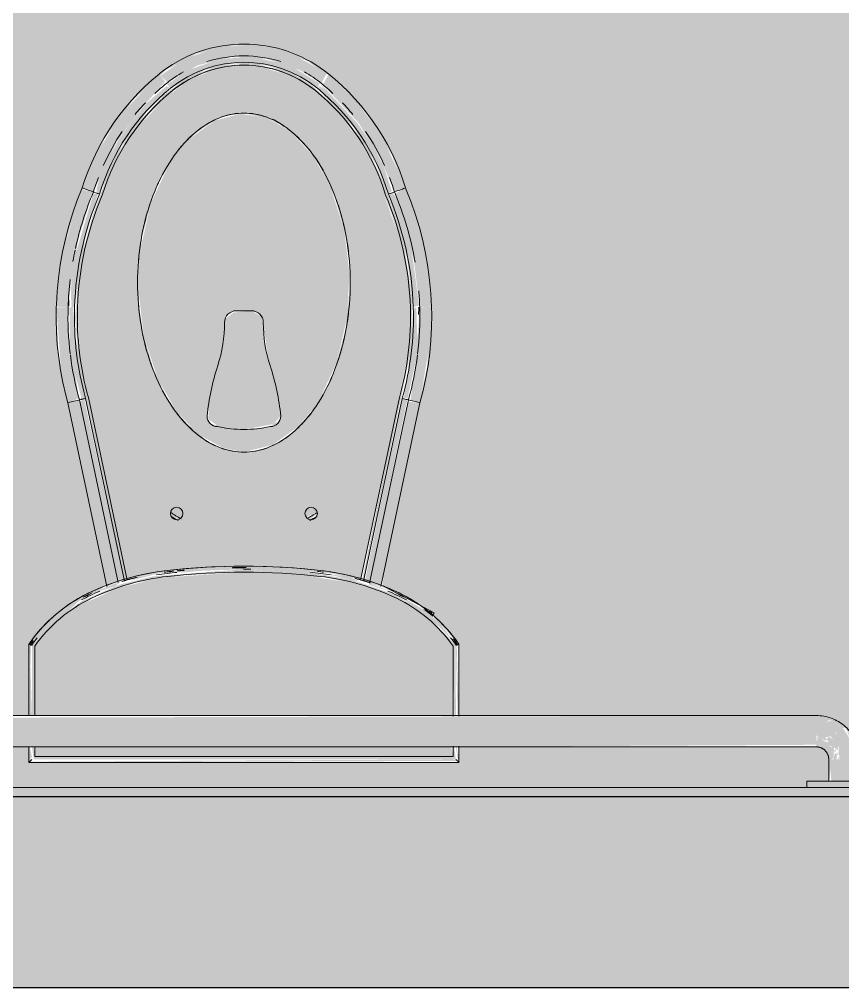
# Model space of a CAD drawing. Header units: inches. Extents: x -10205 to 13964, y -460 to 30702.
# Drawn here: x 15.02 to 47.93, y -85.19 to -46.48 of the extents above; entities that cross this region are included whole.
import ezdxf

# ---------------------------------------------------------------- set-up
doc = ezdxf.new("R2010")
doc.units = ezdxf.units.IN
doc.header["$MEASUREMENT"] = 0
doc.linetypes.add('Hidden', pattern=[0.28125, 0.1875, -0.09375])
for name, color, linetype, lineweight in [('0-1', 7, 'Continuous', 5), ('0-2', 8, 'Continuous', 9), ('A-WALL-1', 8, 'Continuous', 9), ('A-WALL-3', 253, 'Continuous', 25), ('P-SANR-FIXT-1', 8, 'Continuous', 9), ('P-SANR-FIXT-2', 53, 'Continuous', 9), ('P-SANR-FIXT-3', 50, 'Continuous', 9), ('P-SANR-FIXT-4', 53, 'Hidden', 9), ('Q-SPCQ-1', 53, 'Continuous', 9), ('Q-SPCQ-2', 8, 'Continuous', 9), ('S-FNDN-1', 9, 'Continuous', 5), ('S-FNDN-3', 53, 'Continuous', 9)]:
    doc.layers.add(name, color=color, linetype=linetype, lineweight=lineweight)
doc.layers.add('A-AREA-PATT-1', color=7, linetype='Continuous', lineweight=9, transparency=0.9)

# ---------------------------------------------------------------- blocks, each defined once
blk = doc.blocks.new('Plbg-Toilet Wall Mount FV-UH - _MEN - ADA-395358-SITE PLAN - CAD FILE')
at = {"layer": 'P-SANR-FIXT-1'}
h = blk.add_hatch(color=256, dxfattribs=at)
h.paths.add_polyline_path([(6.016, 7.717), (5.99, 7.734), (6.002, 7.722)], flags=0)
h.paths.add_polyline_path([(6.049, 7.779), (6.061, 7.801), (6.042, 7.783)], flags=0)
h = blk.add_hatch(color=256, dxfattribs=at)
h.paths.add_polyline_path([(6.412, 7.495), (6.35, 7.543), (6.394, 7.507)], flags=0)
h.paths.add_polyline_path([(6.448, 7.563), (6.422, 7.609), (6.443, 7.565)], flags=0)
blk.add_hatch(color=256, dxfattribs=at).paths.add_polyline_path([(7.527, 6.842), (7.524, 7.023), (7.156, 7.134), (7.495, 6.868)], flags=0)
at = {"layer": 'P-SANR-FIXT-3'}
for points in [[(3.095, 28.148), (3.318, 28.558), (1.881, 29.338), (0.668, 29.665), (-0.878, 29.621), (-2.359, 29.139), (-3.338, 28.447), (-3.039, 28.182), (-1.852, 28.868), (-0.526, 29.199), (0.92, 29.128), (2.219, 28.683), (3.092, 28.149)], [(-2.934, 27.949), (-1.546, 28.69), (-0.41, 28.945), (0.943, 28.858), (2.123, 28.44), (2.972, 27.995), (3.007, 28.15), (1.852, 28.868), (0.383, 29.199), (-0.92, 29.128), (-2.219, 28.683), (-3.062, 28.106), (-2.95, 27.968)], [(4.775, 8.25), (6.701, 17.632), (6.718, 19.613), (6.365, 21.866), (5.62, 24.091), (4.87, 25.675), (3.858, 27.034), (2.659, 28.116), (1.805, 28.618), (0.306, 28.945), (-0.943, 28.858), (-2.111, 28.447), (-3.176, 27.71), (-4.369, 26.421), (-5.237, 25.016), (-6.039, 22.888), (-6.536, 21.061), (-6.752, 18.796), (-6.576, 16.797), (-4.775, 8.25), (-4.674, 8.347), (-6.581, 17.591), (-6.652, 19.19), (-6.257, 21.818), (-5.337, 24.466), (-4.8, 25.568), (-3.808, 26.918), (-2.716, 27.949), (-1.64, 28.542), (-0.271, 28.844), (0.353, 28.834), (1.182, 28.699), (2.282, 28.225), (3.15, 27.569), (4.254, 26.382), (5.116, 25.002), (5.915, 22.888), (6.409, 21.131), (6.634, 18.797), (6.514, 17.087), (4.723, 8.27)], [(-6.015, 23.806), (-5.091, 25.805), (-4.042, 27.211), (-3.15, 28.215), (-3.392, 28.513), (-4.915, 26.904), (-5.878, 25.355), (-6.458, 23.966), (-6.034, 23.813)], [(6.015, 23.806), (6.458, 23.966), (5.56, 25.949), (4.547, 27.371), (3.392, 28.513), (3.15, 28.094), (4.59, 26.555), (5.481, 25.092), (6.012, 23.813)], [(4.098, 27.815), (3.58, 28.347), (4.067, 27.845)], [(5.774, 23.719), (5.912, 23.848), (5.558, 24.903), (5.116, 25.71), (4.539, 26.555), (3.275, 27.905), (3.007, 28.039), (2.972, 27.911), (4.396, 26.382), (5.284, 24.903), (5.765, 23.739)], [(-7.026, 19.202), (-6.918, 20.063), (-6.627, 21.882), (-6.034, 23.813), (-6.478, 23.903), (-7.216, 21.474), (-7.496, 19.217), (-7.311, 19.211)], [(-6.77, 19.194), (-6.349, 21.915), (-5.83, 23.739), (-6.024, 23.719), (-6.77, 21.176), (-6.915, 19.924), (-6.897, 19.198), (-6.786, 19.194)], [(6.77, 19.194), (7.001, 19.281), (6.695, 21.555), (6.35, 22.717), (5.931, 23.776), (5.794, 23.654), (6.522, 21.171), (6.77, 19.196)], [(7.026, 19.202), (7.496, 19.217), (7.18, 21.686), (6.458, 23.966), (6.036, 23.739), (6.78, 21.171), (7.026, 19.203)], [(6.827, 22.803), (6.536, 23.758), (6.753, 23.038)], [(-7.034, 15.382), (-6.589, 15.556), (-6.969, 17.902), (-7.047, 19.203), (-7.495, 19.19), (-7.314, 16.794), (-7.037, 15.397)], [(-6.489, 15.516), (-6.333, 15.584), (-6.713, 17.913), (-6.83, 19.196), (-6.978, 19.19), (-6.934, 17.289), (-6.49, 15.517)], [(0, 14.311), (1.177, 14.525), (1.474, 14.85), (1.102, 16.656), (0.841, 17.716), (0.71, 18.824), (0.307, 19.057), (-0.427, 18.987), (-0.757, 18.712), (-1.102, 16.656), (-1.412, 15.242), (-1.417, 14.709), (-0.99, 14.421), (-0.113, 14.323)], [(6.53, 15.506), (6.944, 17.37), (6.892, 19.198), (6.768, 19.142), (6.576, 16.797), (6.386, 15.542), (6.502, 15.584), (6.531, 15.516)], [(7.034, 15.382), (7.436, 17.839), (7.496, 19.217), (7.026, 19.19), (6.854, 16.882), (6.657, 15.475), (6.915, 15.411)], [(-5.472, 8.036), (-5.034, 8.239), (-6.576, 15.495), (-7.034, 15.382), (-5.492, 8.129)], [(-5.025, 8.196), (-4.794, 8.341), (-6.386, 15.542), (-6.559, 15.414), (-5.028, 8.212)], [(5.018, 8.163), (6.53, 15.506), (6.328, 15.556), (4.831, 8.229), (5.01, 8.165)], [(5.471, 8.032), (7.034, 15.382), (6.559, 15.414), (5.018, 8.163), (5.432, 8.044)], [(3.061, 8.559), (3.005, 8.608), (3.061, 8.559)], [(-5.475, 8.035), (-5.472, 8.036), (-5.495, 8.129)], [(-4.842, 8.225), (-4.356, 8.346), (-4.831, 8.229)], [(-8.499, 5.695), (-6.877, 7.193), (-6.489, 7.543), (-7.037, 7.219), (-7.823, 6.553), (-8.497, 5.697)], [(6.149, 7.673), (6.097, 7.741), (6.146, 7.674)], [(8.499, 5.695), (7.823, 6.568), (7.259, 7.061), (6.332, 7.616), (6.501, 7.442), (7.823, 6.404), (8.497, 5.697)], [(-8.593, 1), (8.531, 1.063), (8.358, 1.121), (-8.558, 1.035), (-8.589, 1.004)]]:
    blk.add_hatch(color=256, dxfattribs=at).paths.add_polyline_path(points, flags=0)
h = blk.add_hatch(color=256, dxfattribs=at)
h.paths.add_polyline_path([(-4.663, 8.293), (-3.954, 8.471), (-3.048, 8.612), (1.243, 8.767), (3.5, 8.559), (4.409, 8.362), (4.664, 8.3), (6.571, 17.37), (6.652, 19.19), (6.365, 21.48), (5.341, 24.456), (5.014, 25.249), (3.972, 26.755), (2.86, 27.857), (1.992, 28.41), (0.742, 28.789), (0, 28.875), (-1.15, 28.711), (-2.213, 28.269), (-3.15, 27.569), (-4.284, 26.337), (-5.04, 25.186), (-5.662, 23.679), (-6.366, 21.474), (-6.646, 19.057), (-6.555, 17.289), (-4.663, 8.294)], flags=0)
h.paths.add_polyline_path([(3.535, 8.458), (2.935, 8.566), (3.471, 8.471)], flags=0)
h.paths.add_polyline_path([(2.685, 10.7), (2.493, 10.793), (2.435, 10.95), (2.508, 11.127), (2.685, 11.2), (2.862, 11.127), (2.935, 10.95), (2.862, 10.774), (2.694, 10.702)], flags=0)
h.paths.add_polyline_path([(-2.685, 10.7), (-2.862, 10.774), (-2.935, 10.95), (-2.862, 11.127), (-2.685, 11.2), (-2.508, 11.127), (-2.435, 10.95), (-2.508, 10.774), (-2.62, 10.709)], flags=0)
h.paths.add_polyline_path([(0, 13.404), (-0.742, 13.513), (-1.486, 13.849), (-2.441, 14.703), (-3.073, 15.584), (-3.595, 16.664), (-4.007, 18.062), (-4.186, 19.218), (-4.214, 20.721), (-4.069, 22.001), (-3.693, 23.428), (-3.454, 24.091), (-2.763, 25.268), (-1.937, 26.157), (-1.161, 26.661), (-0.742, 26.85), (0, 26.958), (0.956, 26.753), (1.626, 26.403), (2.443, 25.657), (2.883, 25.121), (3.615, 23.644), (4.007, 22.301), (4.164, 21.48), (4.25, 20.181), (4.065, 18.342), (3.693, 16.935), (3.454, 16.272), (2.685, 15), (2.096, 14.332), (1.486, 13.849), (0.742, 13.513)], flags=0)
h = blk.add_hatch(color=256, dxfattribs=at)
h.paths.add_polyline_path([(2.493, 10.793), (2.925, 11.019), (2.81, 11.167), (2.62, 11.192), (2.468, 11.075), (2.446, 10.879), (2.468, 10.825)], flags=0)
h.paths.add_polyline_path([(6.573, 22.053), (5.923, 23.806), (6.062, 23.604), (6.554, 22.108)], flags=0)
h.paths.add_polyline_path([(0.824, 26.813), (0.476, 26.889), (0.742, 26.83)], flags=0)
h.paths.add_polyline_path([(3.53, 27.717), (2.777, 28.34), (3.065, 28.11), (3.108, 28.027), (3.489, 27.748)], flags=0)
h = blk.add_hatch(color=256, dxfattribs=at)
h.paths.add_polyline_path([(-4.088, 27.156), (-4.518, 26.661), (-4.097, 27.145)], flags=0)
h.paths.add_polyline_path([(-5.774, 23.719), (-4.87, 25.675), (-3.891, 27.001), (-2.972, 27.995), (-3.108, 28.027), (-3.92, 27.331), (-4.447, 26.661), (-5.014, 25.882), (-5.662, 24.668), (-5.883, 23.963), (-5.883, 23.758), (-5.796, 23.727)], flags=0)
h = blk.add_hatch(color=256, dxfattribs=at)
h.paths.add_polyline_path([(-2.494, 10.793), (-2.44, 10.986), (-2.508, 11.127), (-2.685, 11.2), (-2.883, 11.099), (-2.901, 10.976), (-2.508, 10.799)], flags=0)
h.paths.add_polyline_path([(-5.337, 25.438), (-4.86, 26.142), (-5.331, 25.448)], flags=0)
h.paths.add_polyline_path([(-3.53, 27.717), (-3.079, 28.157), (-3.358, 27.888), (-3.431, 27.815)], flags=0)
h = blk.add_hatch(color=256, dxfattribs=at)
h.paths.add_polyline_path([(0, 13.404), (1.147, 13.696), (2.168, 14.426), (2.926, 15.324), (3.693, 16.935), (4.127, 18.797), (4.217, 20.558), (4.007, 22.301), (3.454, 24.018), (2.755, 25.268), (1.803, 26.263), (0.888, 26.784), (-0.149, 26.929), (-1.157, 26.661), (-2.168, 25.937), (-2.883, 25.121), (-3.693, 23.428), (-4.127, 21.566), (-4.25, 20.181), (-4.007, 18.062), (-3.44, 16.319), (-2.685, 15.015), (-1.803, 14.1), (-0.821, 13.566), (-0.007, 13.406)], flags=0)
h.paths.add_polyline_path([(0, 14.311), (-1.313, 14.523), (-1.459, 14.741), (-1.474, 14.85), (-1.102, 16.656), (-0.841, 17.716), (-0.71, 18.824), (-0.539, 18.995), (-0.307, 19.057), (0.539, 18.995), (0.71, 18.824), (0.772, 18.591), (0.944, 17.289), (1.474, 14.85), (1.35, 14.552), (1.051, 14.428), (0.113, 14.323)], flags=0)
h = blk.add_hatch(color=256, dxfattribs=at)
h.paths.add_polyline_path([(1.147, 13.696), (1.579, 13.922), (1.395, 13.849)], flags=0)
h.paths.add_polyline_path([(2.063, 14.307), (2.213, 14.426), (2.096, 14.344)], flags=0)
h.paths.add_polyline_path([(4.103, 18.53), (4.192, 19.302), (4.116, 18.677)], flags=0)
h.paths.add_polyline_path([(3.54, 23.852), (3.328, 24.318), (3.516, 23.899)], flags=0)
h.paths.add_polyline_path([(1.803, 26.263), (1.287, 26.604), (1.575, 26.403)], flags=0)
h.paths.add_polyline_path([(0.888, 26.784), (0.641, 26.85), (0.742, 26.813)], flags=0)
h = blk.add_hatch(color=256, dxfattribs=at)
h.paths.add_polyline_path([(-2.685, 10.7), (-2.75, 10.771), (-2.75, 10.709)], flags=0)
h.paths.add_polyline_path([(2.685, 10.7), (2.862, 10.774), (2.749, 10.771), (2.62, 10.709)], flags=0)
h.paths.add_polyline_path([(1.051, 14.428), (1.35, 14.552), (1.313, 14.629), (1.07, 14.442)], flags=0)
h.paths.add_polyline_path([(0.71, 18.824), (0.539, 18.995), (0.636, 18.867)], flags=0)
h = blk.add_hatch(color=256, dxfattribs=at)
h.paths.add_polyline_path([(2.615, 10.711), (2.935, 10.95), (2.849, 10.952), (2.56, 10.734), (2.57, 10.73)], flags=0)
h.paths.add_polyline_path([(-2.615, 10.711), (-2.56, 10.823), (-2.935, 10.948), (-2.862, 10.822), (-2.62, 10.713)], flags=0)
h.paths.add_polyline_path([(6.948, 17.604), (6.981, 18.173), (6.95, 17.688)], flags=0)
h = blk.add_hatch(color=256, dxfattribs=at)
h.paths.add_polyline_path([(8.218, 1.121), (8.472, 1.121), (8.407, 1.625), (8.358, 1.625), (8.358, 1.235), (-8.358, 1.279), (-8.407, 1.625), (-8.472, 1.625), (-8.399, 1.121), (7.351, 1.121)], flags=0)
h.paths.add_polyline_path([(-8.472, 2.875), (-8.358, 2.875), (-8.316, 5.697), (-7.227, 6.833), (-5.975, 7.611), (-4.356, 8.179), (-2.479, 8.471), (0, 8.611), (3.317, 8.386), (4.981, 7.988), (6.446, 7.339), (7.483, 6.608), (8.358, 5.637), (8.407, 2.875), (8.472, 2.875), (8.463, 5.697), (7.182, 6.995), (6.065, 7.698), (4.332, 8.3), (2.746, 8.57), (0, 8.725), (-3.633, 8.439), (-5.005, 8.101), (-6.489, 7.445), (-7.64, 6.606), (-8.472, 5.651), (-8.472, 4.737)], flags=0)
h = blk.add_hatch(color=256, dxfattribs=at)
h.paths.add_polyline_path([(2.096, 1.235), (8.358, 1.235), (8.287, 1.625), (-8.358, 1.625), (-8.358, 1.235), (-1.15, 1.235)], flags=0)
h.paths.add_polyline_path([(-7.149, 2.875), (8.358, 2.875), (8.358, 5.651), (7.351, 6.754), (6.097, 7.565), (4.609, 8.129), (2.479, 8.471), (0, 8.611), (-3.317, 8.386), (-4.981, 7.988), (-6.441, 7.342), (-7.351, 6.754), (-8.358, 5.651), (-8.358, 2.875), (-7.466, 2.875)], flags=0)
h = blk.add_hatch(color=256, dxfattribs=at)
h.paths.add_polyline_path([(-6.172, 7.722), (-5.153, 8.044), (-4.938, 8.218), (-5.241, 8.119), (-6.171, 7.723)], flags=0)
h.paths.add_polyline_path([(-4.64, 8.239), (-3.317, 8.582), (-4.172, 8.415), (-4.624, 8.245)], flags=0)
h = blk.add_hatch(color=256, dxfattribs=at)
h.paths.add_polyline_path([(2.577, 8.58), (2.685, 8.66), (0.99, 8.783), (-0.069, 8.778), (0.279, 8.715), (1.814, 8.623), (2.423, 8.588)], flags=0)
h.paths.add_polyline_path([(-2.577, 8.58), (-0.424, 8.783), (-0.415, 8.807), (-2.337, 8.675), (-2.558, 8.587)], flags=0)
h.paths.add_polyline_path([(-2.577, 8.58), (-2.785, 8.64), (-2.675, 8.58)], flags=0)
h = blk.add_hatch(color=256, dxfattribs=at)
h.paths.add_polyline_path([(6.172, 7.722), (5.018, 8.163), (5.005, 8.101), (6.171, 7.723)], flags=0)
h.paths.add_polyline_path([(4.64, 8.239), (4.142, 8.439), (3.317, 8.53), (4.01, 8.364), (4.622, 8.243)], flags=0)
h = blk.add_hatch(color=256, dxfattribs=at)
h.paths.add_polyline_path([(-8.589, 1.004), (-8.472, 1.235), (-8.559, 1.625), (-8.589, 1.625), (-8.589, 1.016)], flags=0)
h.paths.add_polyline_path([(-8.59, 2.875), (-8.472, 2.875), (-8.558, 5.714), (-8.59, 5.697), (-8.59, 4.737)], flags=0)
h = blk.add_hatch(color=256, dxfattribs=at)
h.paths.add_polyline_path([(8.478, 5.689), (8.472, 5.722), (8.473, 5.695)], flags=0)
h.paths.add_polyline_path([(8.499, 5.695), (8.472, 5.77), (8.497, 5.697)], flags=0)
h = blk.add_hatch(color=256, dxfattribs=at)
h.paths.add_polyline_path([(8.589, 1.004), (8.503, 1.625), (8.472, 1.625), (8.558, 1.035), (8.581, 1.012)], flags=0)
h.paths.add_polyline_path([(8.553, 2.875), (8.59, 2.875), (8.503, 5.697), (8.472, 5.687), (8.538, 2.875)], flags=0)
at = {"layer": 'P-SANR-FIXT-2'}
for p, q in [((-0.307, 19.057), (0, 19.057)), ((0, 19.057), (0.307, 19.057)), ((-5.025, 8.196), (-6.576, 15.495)), ((-4.774, 8.246), (-6.328, 15.556)), ((-6.213, 15.584), (-4.663, 8.293)), ((-6.213, 15.584), (-4.663, 8.293)), ((4.663, 8.293), (6.213, 15.584)), ((6.213, 15.584), (4.663, 8.293)), ((4.774, 8.246), (6.328, 15.556)), ((6.576, 15.495), (5.018, 8.163)), ((-7.037, 15.381), (-5.475, 8.035)), ((5.475, 8.031), (7.037, 15.381)), ((0.133, 8.726), (-0.013, 8.728)), ((5.635, 8.028), (5.569, 8.063)), ((5.569, 8.063), (6.061, 7.801)), ((6.061, 7.801), (6.553, 7.54)), ((6.532, 7.55), (6.473, 7.582)), ((6.553, 7.54), (7.601, 6.982)), ((7.527, 6.842), (7.601, 6.982)), ((-8.593, 5.725), (-8.593, 2.874)), ((-8.593, 5.725), (-8.593, 2.874)), ((-8.358, 5.651), (-8.358, 2.873)), ((-8.358, 5.651), (-8.358, 2.873)), ((8.358, 2.854), (8.358, 5.651)), ((8.358, 2.854), (8.358, 5.651)), ((8.593, 2.854), (8.593, 5.725)), ((8.593, 2.854), (8.593, 5.725)), ((-8.593, 1.625), (-8.593, 1)), ((-8.593, 1.625), (-8.593, 1)), ((-8.358, 1.625), (-8.358, 1.235)), ((-8.358, 1.625), (-8.358, 1.235)), ((8.358, 1.235), (8.358, 1.646)), ((8.358, 1.235), (8.358, 1.646)), ((8.593, 1), (8.593, 1.646)), ((8.593, 1), (8.593, 1.646)), ((-8.358, 1.235), (8.358, 1.235)), ((-8.358, 1.235), (8.358, 1.235)), ((-8.593, 1), (8.593, 1)), ((-8.593, 1), (8.593, 1))]:
    blk.add_line(p, q, dxfattribs=at)
at = {"layer": 'P-SANR-FIXT-2', "flags": 128}
for points in [[(3.394, 28.516), (3.224, 28.648), (3.048, 28.774), (2.868, 28.892), (2.683, 29.003), (2.494, 29.107), (2.301, 29.203), (2.104, 29.291), (1.904, 29.371), (1.701, 29.443), (1.495, 29.507), (1.287, 29.563), (1.076, 29.61), (0.864, 29.649), (0.651, 29.679), (0.436, 29.701), (0.221, 29.714), (0.005, 29.718), (-0.21, 29.714), (-0.426, 29.701), (-0.64, 29.68), (-0.854, 29.65), (-1.066, 29.612), (-1.276, 29.565), (-1.485, 29.51), (-1.691, 29.446), (-1.894, 29.375), (-2.095, 29.295), (-2.292, 29.207), (-2.485, 29.112), (-2.674, 29.008), (-2.859, 28.898), (-3.04, 28.78), (-3.215, 28.655), (-3.386, 28.523), (-3.394, 28.516)], [(-3.394, 28.516), (-3.681, 28.274), (-3.958, 28.02), (-4.225, 27.756), (-4.481, 27.481), (-4.725, 27.196), (-4.959, 26.902), (-5.18, 26.598), (-5.389, 26.286), (-5.585, 25.966), (-5.768, 25.638), (-5.938, 25.303), (-6.095, 24.962), (-6.237, 24.615), (-6.366, 24.262), (-6.461, 23.968)], [(6.461, 23.968), (6.344, 24.324), (6.213, 24.676), (6.068, 25.023), (5.909, 25.363), (5.737, 25.697), (5.551, 26.023), (5.353, 26.342), (5.142, 26.652), (4.918, 26.954), (4.683, 27.247), (4.436, 27.53), (4.179, 27.803), (3.91, 28.066), (3.631, 28.317), (3.394, 28.516)], [(-6.461, 23.968), (-6.659, 23.471), (-6.836, 22.966), (-6.993, 22.455), (-7.13, 21.938), (-7.245, 21.416), (-7.34, 20.89), (-7.414, 20.36), (-7.466, 19.828), (-7.497, 19.294), (-7.5, 19.218)], [(7.5, 19.218), (7.472, 19.752), (7.423, 20.284), (7.352, 20.814), (7.26, 21.341), (7.148, 21.864), (7.014, 22.381), (6.86, 22.893), (6.685, 23.399), (6.491, 23.897), (6.461, 23.968)], [(-7.5, 19.218), (-7.506, 18.709), (-7.492, 18.2), (-7.458, 17.693), (-7.403, 17.187), (-7.328, 16.684), (-7.233, 16.184), (-7.119, 15.688), (-7.037, 15.381)], [(7.037, 15.381), (7.164, 15.874), (7.271, 16.371), (7.359, 16.872), (7.426, 17.377), (7.473, 17.883), (7.5, 18.391), (7.506, 18.9), (7.5, 19.218)], [(-3.074, 8.673), (-3.462, 8.621), (-3.848, 8.554), (-4.231, 8.471), (-4.61, 8.373), (-4.985, 8.26), (-5.355, 8.133), (-5.72, 7.99), (-6.079, 7.833), (-6.198, 7.777)], [(3.074, 8.673), (1.984, 8.774), (0.89, 8.831), (-0.205, 8.845), (-1.299, 8.815), (-2.392, 8.741), (-3.074, 8.673)], [(6.198, 7.777), (5.842, 7.939), (5.479, 8.086), (5.11, 8.219), (4.737, 8.337), (4.359, 8.44), (3.977, 8.528), (3.593, 8.6), (3.205, 8.657), (3.074, 8.673)], [(-6.198, 7.777), (-6.415, 7.668), (-6.628, 7.55), (-6.836, 7.424), (-7.038, 7.289), (-7.235, 7.147), (-7.426, 6.997), (-7.611, 6.839), (-7.79, 6.674), (-7.962, 6.502), (-8.127, 6.323), (-8.284, 6.138), (-8.434, 5.947), (-8.576, 5.75), (-8.593, 5.725)], [(8.593, 5.725), (8.452, 5.923), (8.303, 6.115), (8.147, 6.301), (7.983, 6.48), (7.812, 6.653), (7.634, 6.819), (7.45, 6.978), (7.259, 7.129), (7.063, 7.272), (6.861, 7.407), (6.654, 7.535), (6.442, 7.654), (6.226, 7.764), (6.198, 7.777)]]:
    blk.add_lwpolyline(points, dxfattribs=at)
at = {"layer": 'P-SANR-FIXT-2'}
for centre, radius, start, end in [((0, 24.327), 4.917, 72.4596, 107.5404), ((0, 24.327), 4.661, 50.983, 129.017), ((0.015, 24.308), 4.567, 90.1932, 129.017), ((0, 24.327), 4.543, 50.983, 129.017), ((-0.015, 24.308), 4.567, 50.983, 89.8068), ((0, 24.327), 4.917, 119.4316, 129.017), ((0, 24.327), 4.917, 50.983, 60.5684), ((2.517, 21.221), 8.659, 129.017, 163.2344), ((2.517, 21.221), 8.915, 129.017, 132.9547), ((-2.517, 21.221), 8.659, 16.7656, 50.983), ((-2.517, 21.221), 8.915, 47.0453, 50.983), ((2.517, 21.221), 8.54, 129.017, 163.2775), ((2.517, 21.221), 8.54, 129.017, 163.2775), ((-2.517, 21.221), 8.54, 16.7225, 50.983), ((-2.517, 21.221), 8.54, 16.7225, 50.983), ((2.517, 21.221), 8.915, 136.3594, 140.393), ((-2.517, 21.221), 8.915, 39.607, 43.6406), ((2.517, 21.221), 8.915, 145.8554, 155.8921), ((-2.517, 21.221), 8.915, 24.1079, 34.1446), ((2.517, 21.221), 8.915, 159.2046, 163.1449), ((-2.517, 21.221), 8.915, 16.8551, 20.7954), ((5.862, 18.785), 12.639, 157.0205, 178.1438), ((5.862, 18.785), 12.895, 157.0821, 167.6129), ((5.862, 18.785), 12.521, 156.9911, 178.1438), ((5.862, 18.785), 12.521, 156.9911, 178.1438), ((-5.862, 18.785), 12.521, 1.8562, 23.0089), ((-5.862, 18.785), 12.521, 1.8562, 23.0089), ((-5.862, 18.785), 12.639, 1.8562, 22.9795), ((-5.862, 18.785), 12.895, 9.8902, 22.9179), ((5.862, 18.785), 12.895, 167.9563, 169.9863), ((5.862, 18.785), 12.895, 173.2025, 178.1438), ((-5.862, 18.785), 12.895, 1.8562, 4.7661), ((5.213, 18.806), 12.245, 178.1438, 186.9154), ((5.213, 18.806), 11.989, 178.1438, 195.7263), ((5.213, 18.806), 11.871, 178.1438, 195.7448), ((5.213, 18.806), 11.871, 178.1438, 195.7448), ((-0.307, 18.591), 0.466, 90, 180), ((0.307, 18.591), 0.466, 0, 90), ((-5.213, 18.806), 11.871, 344.2552, 1.8562), ((-5.213, 18.806), 11.871, 344.2552, 1.8562), ((-5.213, 18.806), 11.989, 344.2737, 1.8562), ((-5.213, 18.806), 12.245, 353.0846, 1.8562), ((-6.366, 18.591), 5.593, 342, 360), ((6.366, 18.591), 5.593, 180, 198), ((5.213, 18.806), 12.245, 187.1188, 195.6871), ((-5.213, 18.806), 12.245, 344.3129, 352.8812), ((8.312, 13.822), 9.84, 162, 174), ((-8.312, 13.822), 9.84, 6, 18), ((-1.051, 14.85), 0.422, 180, 270), ((1.051, 14.85), 0.422, 270, 360), ((0, 19.079), 4.768, 257.2614, 282.7386), ((-2.685, 10.95), 0.25, 90, 180), ((-2.685, 10.95), 0.25, 180, 270), ((-2.685, 10.95), 0.25, 360, 90), ((-2.685, 10.95), 0.25, 270, 0), ((2.685, 10.95), 0.25, 90, 180), ((2.685, 10.95), 0.25, 180, 270), ((2.685, 10.95), 0.25, 0, 90), ((2.685, 10.95), 0.25, 270, 360), ((-1.975, -1.057), 9.791, 96.4469, 115.5531), ((-1.975, -1.057), 9.677, 96.4469, 99.0175), ((-1.975, -1.057), 9.739, 96.4469, 97.1221), ((0, -18.533), 27.379, 83.5531, 96.4469), ((0, -18.533), 27.327, 95.9038, 96.4469), ((0, -18.533), 27.317, 96.0509, 96.4469), ((0, -18.533), 27.264, 95.6336, 96.4469), ((0, -18.533), 27.144, 83.5531, 96.4469), ((0, -18.533), 27.144, 83.5531, 96.4469), ((0, -18.533), 27.327, 94.9885, 95.6054), ((0, -18.533), 27.317, 95.0533, 95.5793), ((0, -18.533), 27.317, 90, 90.9759), ((0, -18.533), 27.327, 89.8107, 90.9397), ((0, -18.533), 27.264, 89.4121, 90), ((0, -18.533), 27.264, 83.5531, 84.4654), ((0, -18.533), 27.327, 83.5531, 83.8153), ((1.975, -1.057), 9.677, 80.9825, 83.5531), ((1.975, -1.057), 9.739, 82.8779, 83.5531), ((1.975, -1.057), 9.791, 64.4469, 83.5531), ((-1.975, -1.057), 9.556, 96.4469, 115.5531), ((-1.975, -1.057), 9.556, 96.4469, 115.5531), ((-1.975, -1.057), 9.739, 103.525, 107.3698), ((-1.975, -1.057), 9.729, 103.8881, 107.1689), ((1.975, -1.057), 9.556, 64.4469, 83.5531), ((1.975, -1.057), 9.556, 64.4469, 83.5531), ((1.975, -1.057), 9.739, 71.525, 75.3698), ((1.975, -1.057), 9.729, 71.8881, 75.1689), ((-3.577, 2.294), 6.077, 115.5531, 121.4745), ((-1.975, -1.057), 9.739, 114.8779, 115.5531), ((-1.975, -1.057), 9.677, 112.9825, 115.5531), ((1.975, -1.057), 9.677, 64.4469, 67.0175), ((1.975, -1.057), 9.739, 64.4469, 65.1221), ((3.577, 2.294), 6.077, 58.5255, 64.4469), ((-3.577, 2.294), 6.077, 122.9756, 145.6316), ((-3.577, 2.294), 5.842, 115.5531, 144.924), ((-3.577, 2.294), 5.842, 115.5531, 144.924), ((-3.577, 2.294), 5.963, 115.5531, 119.2771), ((-3.577, 2.294), 6.025, 115.5531, 118.056), ((-3.577, 2.294), 6.015, 115.5531, 117.3821), ((3.577, 2.294), 5.842, 35.076, 64.4469), ((3.577, 2.294), 5.842, 35.076, 64.4469), ((3.577, 2.294), 5.963, 60.7229, 64.4469), ((3.577, 2.294), 6.015, 62.6179, 64.4469), ((3.577, 2.294), 6.025, 61.944, 64.4469), ((3.577, 2.294), 6.077, 34.3684, 56.9955), ((-3.577, 2.294), 6.025, 143.5119, 145.478), ((-3.577, 2.294), 6.015, 143.9525, 145.4479), ((-3.577, 2.294), 5.963, 141.7672, 145.2918), ((3.577, 2.294), 5.963, 34.7082, 38.2328), ((3.577, 2.294), 6.025, 34.522, 37.3419), ((3.577, 2.294), 6.015, 34.5521, 36.6951)]:
    blk.add_arc(centre, radius, start, end, dxfattribs=at)
for points in [[(0, 13.404), (-0.304, 13.404), (-0.912, 13.511), (-1.834, 14.022), (-2.708, 14.909), (-3.449, 16.141), (-3.983, 17.643), (-4.262, 19.316), (-4.262, 21.047), (-3.983, 22.72), (-3.449, 24.222), (-2.708, 25.454), (-1.834, 26.341), (-0.912, 26.851), (-0.304, 26.958), (0, 26.958)], [(0, 26.958), (-0.295, 26.958), (-0.59, 26.908), (-0.887, 26.803)], [(0.887, 26.803), (0.59, 26.908), (0.295, 26.958), (0, 26.958)], [(0, 26.958), (0.304, 26.958), (0.912, 26.851), (1.834, 26.341), (2.708, 25.454), (3.449, 24.222), (3.983, 22.72), (4.262, 21.047), (4.262, 19.316), (3.983, 17.643), (3.449, 16.141), (2.708, 14.909), (1.834, 14.022), (0.912, 13.511), (0.304, 13.404), (0, 13.404)], [(1.806, 26.294), (1.59, 26.46), (1.369, 26.612), (1.149, 26.71)], [(-1.151, 26.694), (-1.371, 26.592), (-1.59, 26.459), (-1.806, 26.294)], [(-6.015, 23.806), (-6.12, 23.844), (-6.299, 23.909), (-6.416, 23.951), (-6.458, 23.966)], [(6.015, 23.806), (6.12, 23.844), (6.299, 23.909), (6.416, 23.951), (6.458, 23.966)], [(6.461, 23.968), (6.461, 23.968), (6.461, 23.968), (6.461, 23.967)], [(-7, 19.495), (-6.998, 19.414), (-6.997, 19.333), (-6.994, 19.252)], [(6.979, 18.91), (6.985, 19.006), (6.989, 19.102), (6.992, 19.198)], [(-6.576, 15.495), (-6.685, 15.468), (-6.87, 15.422), (-6.99, 15.393), (-7.034, 15.382)], [(6.328, 15.556), (6.367, 15.546), (6.445, 15.527), (6.537, 15.504), (6.569, 15.496), (6.576, 15.495)], [(6.576, 15.495), (6.685, 15.468), (6.87, 15.422), (6.99, 15.393), (7.034, 15.382)], [(-1.806, 14.069), (-1.59, 13.904), (-1.371, 13.752), (-1.151, 13.654)], [(1.149, 13.667), (1.369, 13.77), (1.59, 13.903), (1.806, 14.069)], [(-0.887, 13.56), (-0.59, 13.455), (-0.295, 13.404), (0, 13.404)], [(0, 13.404), (0.295, 13.404), (0.59, 13.455), (0.887, 13.56)], [(-2.925, 10.986), (-2.789, 10.903), (-2.653, 10.82), (-2.513, 10.742)], [(2.51, 10.753), (2.651, 10.825), (2.789, 10.903), (2.925, 10.986)], [(-2.631, 10.675), (-2.727, 10.725), (-2.821, 10.778), (-2.913, 10.833)], [(2.631, 10.675), (2.726, 10.725), (2.82, 10.778), (2.913, 10.832)]]:
    blk.add_open_spline(points, degree=3, dxfattribs=at)
for points, knots in [([(-2.068, 26.075), (-2.282, 25.88), (-2.775, 25.342), (-3.257, 24.541), (-3.507, 23.972), (-3.551, 23.866)], [0.5489933, 0.5489933, 0.5489933, 0.5489933, 0.7249829, 0.9666439, 1.0203919, 1.0203919, 1.0203919, 1.0203919]), ([(3.551, 23.866), (3.507, 23.972), (3.257, 24.541), (2.785, 25.335), (2.304, 25.845), (2.102, 26.034)], [5.2627935, 5.2627935, 5.2627935, 5.2627935, 5.3165414, 5.5582024, 5.7248516, 5.7248516, 5.7248516, 5.7248516]), ([(-5.774, 23.719), (-5.793, 23.726), (-5.831, 23.739), (-5.902, 23.765), (-5.977, 23.792), (-6.008, 23.804), (-6.015, 23.806)], [-1, -1, -1, -1, -0.833333, -0.666667, -0.333333, 0, 0, 0, 0]), ([(5.774, 23.719), (5.793, 23.726), (5.831, 23.739), (5.902, 23.765), (5.977, 23.792), (6.008, 23.804), (6.015, 23.806)], [-1, -1, -1, -1, -0.833333, -0.666667, -0.333333, 0, 0, 0, 0]), ([(-3.712, 23.443), (-3.798, 23.201), (-3.911, 22.829), (-4.001, 22.442), (-4.028, 22.315)], [1.0904127, 1.0904127, 1.0904127, 1.0904127, 1.2083049, 1.2648629, 1.2648629, 1.2648629, 1.2648629]), ([(4.028, 22.315), (4.001, 22.442), (3.911, 22.829), (3.798, 23.2), (3.712, 23.442)], [5.0183224, 5.0183224, 5.0183224, 5.0183224, 5.0748804, 5.1927726, 5.1927726, 5.1927726, 5.1927726]), ([(-4.118, 21.837), (-4.16, 21.574), (-4.262, 20.744), (-4.261, 19.619), (-4.161, 18.789), (-4.118, 18.526)], [1.3352074, 1.3352074, 1.3352074, 1.3352074, 1.4499658, 1.6916268, 1.8063853, 1.8063853, 1.8063853, 1.8063853]), ([(4.118, 18.526), (4.16, 18.789), (4.262, 19.619), (4.261, 20.744), (4.161, 21.574), (4.118, 21.837)], [4.4768, 4.4768, 4.4768, 4.4768, 4.5915585, 4.8332195, 4.9479779, 4.9479779, 4.9479779, 4.9479779]), ([(-4.028, 18.048), (-4.001, 17.921), (-3.911, 17.534), (-3.798, 17.163), (-3.712, 16.92)], [1.8767298, 1.8767298, 1.8767298, 1.8767298, 1.9332878, 2.0511799, 2.0511799, 2.0511799, 2.0511799]), ([(3.712, 16.919), (3.798, 17.162), (3.911, 17.534), (4.001, 17.921), (4.028, 18.048)], [4.2320054, 4.2320054, 4.2320054, 4.2320054, 4.3498975, 4.4064555, 4.4064555, 4.4064555, 4.4064555]), ([(-3.551, 16.496), (-3.507, 16.391), (-3.257, 15.822), (-2.776, 15.012), (-2.282, 14.494), (-2.068, 14.297)], [2.1212008, 2.1212008, 2.1212008, 2.1212008, 2.1749488, 2.4166097, 2.5925993, 2.5925993, 2.5925993, 2.5925993]), ([(2.102, 14.319), (2.304, 14.507), (2.785, 15.036), (3.257, 15.821), (3.507, 16.391), (3.551, 16.496)], [3.6999264, 3.6999264, 3.6999264, 3.6999264, 3.8665756, 4.1082365, 4.1619845, 4.1619845, 4.1619845, 4.1619845]), ([(-6.328, 15.556), (-6.347, 15.551), (-6.386, 15.542), (-6.442, 15.528), (-6.491, 15.516), (-6.545, 15.502), (-6.569, 15.496), (-6.576, 15.495)], [0, 0, 0, 0, 0.166667, 0.333333, 0.5, 0.666667, 1, 1, 1, 1]), ([(-8.472, 5.687), (-8.481, 5.69), (-8.499, 5.695), (-8.524, 5.703), (-8.547, 5.71), (-8.57, 5.718), (-8.584, 5.722), (-8.589, 5.723), (-8.59, 5.724)], [0, 0, 0, 0, 0.1428571, 0.2857143, 0.4285714, 0.5714286, 0.7857143, 0.8571429, 0.8571429, 0.8571429, 0.8571429]), ([(8.472, 5.687), (8.485, 5.691), (8.502, 5.696), (8.521, 5.702), (8.533, 5.706), (8.549, 5.711), (8.567, 5.717), (8.582, 5.721), (8.588, 5.723), (8.59, 5.724)], [-1, -1, -1, -1, -0.7857143, -0.7321429, -0.6785714, -0.5714286, -0.4285714, -0.2857143, -0.1428571, -0.1428571, -0.1428571, -0.1428571]), ([(-8.472, 1.121), (-8.483, 1.111), (-8.499, 1.095), (-8.519, 1.075), (-8.531, 1.063), (-8.539, 1.054), (-8.548, 1.045), (-8.556, 1.037), (-8.563, 1.03), (-8.57, 1.023), (-8.577, 1.016), (-8.584, 1.009), (-8.591, 1.002), (-8.593, 1), (-8.593, 1)], [0, 0, 0, 0, 0.166667, 0.25, 0.333333, 0.375, 0.416667, 0.5, 0.541667, 0.583333, 0.666667, 0.75, 0.833333, 1, 1, 1, 1]), ([(8.593, 1), (8.593, 1), (8.591, 1.002), (8.584, 1.009), (8.577, 1.016), (8.57, 1.023), (8.563, 1.03), (8.556, 1.037), (8.548, 1.045), (8.539, 1.054), (8.53, 1.063), (8.519, 1.075), (8.499, 1.095), (8.483, 1.11), (8.472, 1.121)], [-1, -1, -1, -1, -0.833333, -0.75, -0.666667, -0.583333, -0.541667, -0.5, -0.416667, -0.375, -0.333333, -0.25, -0.166667, 0, 0, 0, 0])]:
    blk.add_open_spline(points, degree=3, knots=knots, dxfattribs=at)
at = {"layer": 'P-SANR-FIXT-4'}
for p, q in [((-0.021, 0), (-18, 0)), ((42, 0), (-0.021, 0))]:
    blk.add_line(p, q, dxfattribs=at)
blk = doc.blocks.new('Seqm-Grab Bar - 36_-395136-SITE PLAN - CAD FILE')
at = {"layer": 'Q-SPCQ-2'}
for points in [[(32.472, -75.562), (46.875, -75.479), (46.875, -74.312), (13.125, -74.396), (13.125, -75.562), (32.407, -75.562)], [(12, -76.937), (12.604, -76.937), (12.541, -76.063), (11.396, -76.063), (11.459, -76.937), (11.874, -76.937)], [(48.162, -76.937), (48.604, -76.937), (48.541, -76.063), (47.396, -76.063), (47.481, -76.937), (48.036, -76.937)], [(11.838, -77.188), (12, -77.188), (12, -76.937), (10.551, -76.937), (10.551, -77.188), (11.687, -77.188)], [(13.449, -77.188), (13.449, -76.937), (12, -76.937), (12, -77.188), (13.299, -77.188)], [(47.838, -77.188), (48, -77.188), (48, -76.937), (46.551, -76.937), (46.551, -77.188), (47.687, -77.188)], [(48.162, -77.188), (49.449, -77.188), (49.449, -76.937), (48, -76.937), (48, -77.188)]]:
    blk.add_hatch(color=256, dxfattribs=at).paths.add_polyline_path(points, flags=0)
h = blk.add_hatch(color=256, dxfattribs=at)
h.paths.add_polyline_path([(12.33, -74.629), (12.05, -74.808), (12.109, -74.808), (12.326, -74.632)], flags=0)
h.paths.add_polyline_path([(11.831, -75.112), (11.727, -75.112), (11.747, -75.218), (11.824, -75.122)], flags=0)
h.paths.add_polyline_path([(11.838, -76.063), (12.162, -76.063), (12.252, -75.952), (12.388, -76.063), (12.442, -76.063), (12.411, -75.703), (12.432, -75.562), (12.257, -75.703), (12.219, -75.477), (12.491, -75.248), (12.568, -75.129), (12.874, -75.181), (13.125, -75.099), (13.125, -74.496), (12.599, -74.496), (12.33, -74.629), (12.326, -74.715), (11.861, -75.003), (11.63, -75.67), (11.552, -75.562), (11.54, -75.952), (11.558, -76.063), (11.757, -76.063)], flags=0)
h.paths.add_polyline_path([(12.23, -75.911), (12.257, -75.703), (12.388, -75.811), (12.257, -75.893)], flags=0)
h.paths.add_polyline_path([(12.638, -75.765), (12.855, -75.563), (12.635, -75.576)], flags=0)
h.paths.add_polyline_path([(12.631, -75.369), (12.81, -75.249), (12.723, -75.25), (12.643, -75.354)], flags=0)
h.paths.add_polyline_path([(12.635, -75.576), (12.568, -75.365), (12.422, -75.379), (12.524, -75.562)], flags=0)
h.paths.add_polyline_path([(11.977, -75.48), (12.068, -75.25), (12.076, -75.354), (11.978, -75.479)], flags=0)
h.paths.add_polyline_path([(13.125, -75.379), (13.125, -75.25), (12.956, -75.195), (12.874, -75.326), (13.007, -75.354)], flags=0)
h = blk.add_hatch(color=256, dxfattribs=at)
h.paths.add_polyline_path([(48.308, -75.267), (48.13, -74.987), (48.13, -75.046), (48.306, -75.264)], flags=0)
h.paths.add_polyline_path([(47.825, -74.769), (47.825, -74.664), (47.719, -74.685), (47.816, -74.761)], flags=0)
h.paths.add_polyline_path([(48, -76.063), (48.442, -76.063), (48.443, -75.541), (48.308, -75.267), (48.185, -75.191), (47.935, -74.798), (47.267, -74.568), (47.401, -74.496), (47.178, -74.446), (46.875, -74.496), (46.875, -75.099), (46.976, -75.195), (46.875, -75.326), (46.875, -75.379), (47.126, -75.326), (47.308, -75.286), (47.234, -75.195), (47.446, -75.132), (47.62, -75.382), (47.789, -75.563), (47.757, -75.811), (47.838, -76.063), (47.922, -76.063)], flags=0)
h.paths.add_polyline_path([(47.612, -75.811), (47.687, -75.661), (47.591, -75.693)], flags=0)
h.paths.add_polyline_path([(47.612, -76.063), (47.687, -76.063), (47.709, -75.872), (47.612, -75.811), (47.568, -76.063)], flags=0)
h.paths.add_polyline_path([(47.375, -75.792), (47.361, -75.573), (47.173, -75.576)], flags=0)
h.paths.add_polyline_path([(47.361, -75.573), (47.572, -75.505), (47.581, -75.357), (47.385, -75.381), (47.362, -75.563)], flags=0)
h.paths.add_polyline_path([(47.126, -75.326), (47.126, -75.181), (47.177, -75.264)], flags=0)
h.paths.add_polyline_path([(47.646, -75.063), (47.603, -74.941), (47.69, -75.003)], flags=0)
at = {"layer": 'Q-SPCQ-1'}
for p, q in [((46.875, -74.312), (13.125, -74.312)), ((13.125, -75.562), (46.875, -75.562)), ((11.375, -76.063), (11.375, -76.937)), ((12.625, -76.937), (12.625, -76.063)), ((47.375, -76.063), (47.375, -76.937)), ((48.625, -76.937), (48.625, -76.063)), ((10.5, -76.937), (10.5, -77.188)), ((10.5, -76.937), (12, -76.937)), ((10.551, -76.937), (10.5, -76.937)), ((12, -76.937), (13.449, -76.937)), ((13.5, -77.188), (13.5, -76.937)), ((46.5, -76.937), (46.5, -77.188)), ((46.5, -76.937), (48, -76.937)), ((46.551, -76.937), (46.5, -76.937)), ((48, -76.937), (49.449, -76.937)), ((49.5, -77.188), (49.5, -76.937)), ((10.5, -77.188), (10.551, -77.188)), ((12, -77.188), (10.5, -77.188)), ((13.449, -77.188), (12, -77.188)), ((46.5, -77.188), (46.551, -77.188)), ((48, -77.188), (46.5, -77.188)), ((49.449, -77.188), (48, -77.188))]:
    blk.add_line(p, q, dxfattribs=at)
at = {"layer": 'Q-SPCQ-1', "flags": 128}
for points in [[(13.125, -74.312), (13.055, -74.314), (12.985, -74.318), (12.916, -74.325), (12.846, -74.335), (12.777, -74.347), (12.709, -74.363), (12.641, -74.381), (12.575, -74.401), (12.509, -74.425), (12.444, -74.451), (12.38, -74.479), (12.317, -74.51), (12.255, -74.544), (12.195, -74.58), (12.137, -74.618), (12.08, -74.659), (12.025, -74.702), (11.971, -74.747), (11.919, -74.794), (11.87, -74.843), (11.822, -74.894), (11.776, -74.947), (11.733, -75.002), (11.691, -75.059), (11.652, -75.117), (11.616, -75.177), (11.582, -75.238), (11.55, -75.3), (11.521, -75.364), (11.494, -75.428), (11.47, -75.494), (11.448, -75.561), (11.43, -75.628), (11.414, -75.696), (11.4, -75.765), (11.39, -75.834), (11.382, -75.904), (11.377, -75.974), (11.375, -76.044), (11.375, -76.063)], [(48.625, -76.063), (48.624, -75.993), (48.619, -75.923), (48.612, -75.853), (48.603, -75.784), (48.59, -75.715), (48.575, -75.647), (48.557, -75.579), (48.536, -75.512), (48.513, -75.446), (48.487, -75.381), (48.458, -75.317), (48.427, -75.254), (48.394, -75.193), (48.358, -75.133), (48.319, -75.074), (48.279, -75.017), (48.236, -74.962), (48.191, -74.909), (48.143, -74.857), (48.094, -74.807), (48.043, -74.759), (47.99, -74.714), (47.935, -74.67), (47.879, -74.629), (47.821, -74.59), (47.761, -74.553), (47.7, -74.519), (47.637, -74.487), (47.574, -74.458), (47.509, -74.431), (47.443, -74.407), (47.377, -74.386), (47.309, -74.367), (47.241, -74.351), (47.172, -74.338), (47.103, -74.327), (47.034, -74.32), (46.964, -74.315), (46.894, -74.313), (46.875, -74.312)], [(12.625, -76.063), (12.625, -76.043), (12.627, -76.023), (12.629, -76.003), (12.631, -75.983), (12.635, -75.963), (12.639, -75.944), (12.644, -75.924), (12.65, -75.905), (12.657, -75.886), (12.664, -75.868), (12.673, -75.85), (12.682, -75.832), (12.691, -75.814), (12.701, -75.797), (12.712, -75.78), (12.724, -75.764), (12.736, -75.748), (12.749, -75.733), (12.763, -75.718), (12.777, -75.704), (12.791, -75.69), (12.806, -75.677), (12.822, -75.665), (12.838, -75.653), (12.855, -75.642), (12.872, -75.631), (12.889, -75.622), (12.907, -75.612), (12.925, -75.604), (12.944, -75.596), (12.963, -75.59), (12.982, -75.583), (13.001, -75.578), (13.02, -75.574), (13.04, -75.57), (13.06, -75.567), (13.08, -75.565), (13.1, -75.563), (13.12, -75.563), (13.125, -75.562)], [(46.875, -75.562), (46.895, -75.563), (46.915, -75.564), (46.935, -75.566), (46.955, -75.569), (46.974, -75.572), (46.994, -75.577), (47.013, -75.582), (47.032, -75.588), (47.051, -75.595), (47.07, -75.602), (47.088, -75.61), (47.106, -75.619), (47.123, -75.629), (47.141, -75.639), (47.157, -75.65), (47.174, -75.661), (47.189, -75.674), (47.205, -75.687), (47.219, -75.7), (47.234, -75.714), (47.247, -75.729), (47.26, -75.744), (47.273, -75.76), (47.285, -75.776), (47.296, -75.792), (47.306, -75.809), (47.316, -75.827), (47.325, -75.845), (47.333, -75.863), (47.341, -75.881), (47.348, -75.9), (47.354, -75.919), (47.359, -75.938), (47.364, -75.958), (47.368, -75.978), (47.371, -75.997), (47.373, -76.017), (47.374, -76.037), (47.375, -76.057), (47.375, -76.063)]]:
    blk.add_lwpolyline(points, dxfattribs=at)
blk = doc.blocks.new('1750 Ox - 2nd Phase_rvt-1-SITE PLAN - CAD FILE')
at = {"layer": 'A-AREA-PATT-1'}
blk.add_hatch(color=256, dxfattribs=at).paths.add_polyline_path([(5.625, -77.563), (179.756, -77.563), (179.756, -77.187), (81.787, -77.187), (81.787, -77.445), (80.213, -77.445), (80.213, -77.187), (5.625, -77.187)], flags=0)
at = {"layer": 'A-WALL-1'}
blk.add_hatch(color=256, dxfattribs=at).paths.add_polyline_path([(339, -85.188), (420.375, -85.188), (420.375, -77.563), (-2, -77.563), (-2, -85.188), (217.577, -85.188)], flags=0)
at = {"layer": 'S-FNDN-1'}
h = blk.add_hatch(color=256, dxfattribs=at)
h.paths.add_polyline_path([(11.582, -75.428), (11.824, -75.106), (11.824, -75.122), (11.62, -75.379)], flags=0)
h.paths.add_polyline_path([(47.51, -74.519), (47.832, -74.761), (47.816, -74.761), (47.571, -74.568)], flags=0)
h.paths.add_polyline_path([(7.76, -22.769), (8.082, -23.011), (8.066, -23.011), (7.808, -22.808)], flags=0)
h.paths.add_polyline_path([(8.668, -64.697), (8.426, -65.019), (8.426, -65.003), (8.62, -64.758)], flags=0)
h.paths.add_polyline_path([(6, -77.187), (10.551, -77.187), (10.551, -76.937), (11.396, -76.937), (11.459, -76.063), (11.55, -76.015), (11.557, -75.54), (11.609, -75.562), (11.671, -75.476), (11.861, -75.003), (11.893, -74.882), (12.051, -74.776), (12.112, -74.715), (12.822, -74.446), (13.125, -74.446), (13.125, -74.312), (15.41, -74.312), (15.495, -71.453), (16.854, -70.046), (17.672, -69.569), (18.307, -69.243), (18.505, -69.058), (16.585, -59.822), (16.504, -57.97), (16.942, -55.117), (17.894, -52.379), (18.44, -51.238), (19.551, -49.72), (20.905, -48.495), (22.119, -47.85), (23.622, -47.523), (24.878, -47.567), (26.495, -48.131), (27.588, -48.847), (28.454, -49.725), (28.915, -50.283), (29.912, -51.913), (30.753, -54.152), (31.253, -56.016), (31.478, -58.39), (31.311, -60.409), (29.597, -68.577), (29.536, -69.176), (30.285, -69.506), (31.589, -70.229), (31.595, -70.402), (31.975, -70.784), (32.59, -71.49), (32.59, -74.312), (46.875, -74.396), (46.875, -74.496), (47.408, -74.497), (47.51, -74.519), (47.267, -74.568), (47.935, -74.798), (48.055, -74.83), (48.13, -74.987), (48.222, -75.05), (48.491, -75.76), (48.491, -76.063), (48.604, -76.063), (48.604, -76.937), (49.449, -76.937), (49.449, -77.187), (69, -77.187), (69, -59.188), (93, -59.188), (93, -77.187), (179.756, -77.187), (179.756, 57), (6, 57), (6, -21.739), (6.25, -21.739), (6.25, -22.584), (7.125, -22.646), (7.125, -22.746), (7.647, -22.745), (7.625, -22.796), (7.711, -22.859), (8.185, -23.048), (8.305, -23.08), (8.412, -23.238), (8.472, -23.3), (8.741, -24.01), (8.741, -24.312), (8.875, -24.312), (8.875, -38.437), (12, -38.437), (12, -44.437), (8.875, -44.437), (8.791, -64.062), (8.692, -64.062), (8.691, -64.595), (8.668, -64.697), (8.62, -64.455), (8.389, -65.122), (8.273, -65.256), (8.2, -65.317), (8.138, -65.41), (7.428, -65.679), (7.125, -65.679), (7.125, -65.791), (6.25, -65.791), (6.25, -66.636), (6, -66.636), (6, -76.636)], flags=0)
h.paths.add_polyline_path([(47.027, -75.167), (46.875, -75.195), (46.875, -75.25), (46.976, -75.195)], flags=0)
h.paths.add_polyline_path([(47.234, -75.195), (47.087, -75.264), (47.177, -75.264), (47.189, -75.25)], flags=0)
h.paths.add_polyline_path([(12.23, -75.911), (12.23, -76.063), (12.312, -76.063), (12.252, -75.952)], flags=0)
h.paths.add_polyline_path([(12.257, -75.703), (12.312, -75.859), (12.361, -75.789)], flags=0)
h.paths.add_polyline_path([(13.449, -77.187), (46.551, -77.187), (46.551, -76.937), (47.396, -76.937), (47.459, -76.063), (47.568, -76.014), (47.581, -75.637), (47.6, -75.593), (47.743, -75.703), (47.762, -75.475), (47.517, -75.25), (47.385, -75.15), (47.29, -75.264), (47.376, -75.379), (47.126, -75.326), (46.875, -75.379), (46.875, -75.562), (32.589, -75.562), (32.531, -76.188), (15.411, -76.183), (15.41, -75.562), (13.125, -75.479), (13.125, -75.379), (12.699, -75.357), (12.643, -75.354), (12.766, -75.195), (12.538, -75.175), (12.317, -75.419), (12.215, -75.562), (12.257, -75.703), (12.439, -75.576), (12.418, -75.952), (12.442, -76.063), (12.604, -76.066), (12.604, -76.937), (13.449, -76.937)], flags=0)
h.paths.add_polyline_path([(399, -77.187), (420, -77.187), (420, 57), (186.244, 57), (186.244, -77.187), (339, -77.187), (339, 1.812), (399, 1.812), (399, -56.187)], flags=0)
h.paths.add_polyline_path([(47.77, -75.911), (47.687, -75.749), (47.687, -75.859), (47.743, -75.893)], flags=0)
h.paths.add_polyline_path([(47.809, -76.063), (47.809, -75.997), (47.743, -75.961), (47.77, -76.063), (47.79, -76.063)], flags=0)
h.paths.add_polyline_path([(47.375, -75.792), (47.173, -75.576), (47.361, -75.573)], flags=0)
h.paths.add_polyline_path([(12.638, -75.765), (12.635, -75.576), (12.855, -75.563)], flags=0)
h.paths.add_polyline_path([(12.635, -75.576), (12.435, -75.477), (12.419, -75.357), (12.631, -75.379), (12.635, -75.562)], flags=0)
h.paths.add_polyline_path([(47.361, -75.573), (47.446, -75.374), (47.579, -75.382), (47.486, -75.57), (47.375, -75.572)], flags=0)
h.paths.add_polyline_path([(11.977, -75.48), (12.063, -75.246), (12.011, -75.292), (11.977, -75.479)], flags=0)
h.paths.add_polyline_path([(12.874, -75.326), (12.874, -75.181), (12.811, -75.25)], flags=0)
h.paths.add_polyline_path([(13.125, -75.25), (13.125, -75.099), (13.024, -75.195)], flags=0)
h.paths.add_polyline_path([(47.646, -75.063), (47.646, -74.949), (47.583, -75.014)], flags=0)
h.paths.add_polyline_path([(32.472, -71.5), (32.471, -71.49), (32.472, -71.5)], flags=0)
h.paths.add_polyline_path([(17.449, -69.783), (18.076, -69.436), (17.494, -69.749), (17.469, -69.768)], flags=0)
h.paths.add_polyline_path([(30.499, -69.749), (30.461, -69.717), (30.461, -69.725)], flags=0)
h.paths.add_polyline_path([(8.02, -64.214), (7.993, -64.062), (7.938, -64.062), (7.997, -64.171)], flags=0)
h.paths.add_polyline_path([(7.993, -64.422), (7.924, -64.275), (7.924, -64.365), (7.938, -64.376)], flags=0)
h.paths.add_polyline_path([(7.484, -64.93), (7.712, -64.95), (7.997, -64.669), (8.056, -64.633), (7.924, -64.477), (7.831, -64.459), (7.826, -64.148), (7.806, -64.062), (7.625, -64.062), (7.625, -44.437), (6, -44.437), (6, -63.739), (6.25, -63.739), (6.25, -64.584), (7.125, -64.646), (7.125, -64.746), (7.551, -64.768), (7.595, -64.787), (7.494, -64.917)], flags=0)
h.paths.add_polyline_path([(7.277, -64.958), (7.439, -64.875), (7.329, -64.875), (7.294, -64.93)], flags=0)
h.paths.add_polyline_path([(7.125, -65.026), (7.226, -64.93), (7.125, -64.958), (7.125, -64.978)], flags=0)
h.paths.add_polyline_path([(8.225, -64.907), (8.174, -64.771), (8.185, -64.877)], flags=0)
h.paths.add_polyline_path([(7.615, -64.549), (7.395, -64.562), (7.612, -64.36)], flags=0)
h.paths.add_polyline_path([(7.831, -64.768), (7.617, -64.674), (7.682, -64.557), (7.808, -64.588), (7.826, -64.735)], flags=0)
h.paths.add_polyline_path([(17.424, -61.693), (17.49, -61.603), (17.419, -61.671), (17.423, -61.689)], flags=0)
h.paths.add_polyline_path([(17.173, -54.385), (17.48, -53.384), (17.229, -54.207)], flags=0)
h.paths.add_polyline_path([(6.25, -38.437), (7.625, -38.437), (7.594, -37.729), (7.125, -37.791), (6.25, -37.791), (6.25, -38.248)], flags=0)
h.paths.add_polyline_path([(7.625, -37.667), (7.611, -37.636), (7.517, -37.65)], flags=0)
h.paths.add_polyline_path([(7.277, -23.417), (7.125, -23.445), (7.125, -23.5), (7.226, -23.445)], flags=0)
h.paths.add_polyline_path([(7.484, -23.445), (7.329, -23.5), (7.407, -23.538), (7.439, -23.5)], flags=0)
h.paths.add_polyline_path([(7.125, -36.746), (7.625, -36.634), (7.709, -24.312), (7.818, -24.264), (7.831, -23.887), (7.833, -23.83), (8.012, -23.894), (7.993, -23.712), (7.76, -23.489), (7.625, -23.403), (7.529, -23.5), (7.625, -23.629), (7.376, -23.576), (7.125, -23.629), (7.125, -23.791), (6.25, -23.791), (6.25, -24.636), (6, -24.636), (6, -35.739), (6.25, -35.739), (6.25, -36.584), (7.125, -36.646), (7.125, -36.717)], flags=0)
h.paths.add_polyline_path([(8.02, -24.161), (7.938, -23.999), (7.938, -24.109), (8.012, -24.156)], flags=0)
h.paths.add_polyline_path([(7.993, -24.312), (8.059, -24.247), (7.993, -24.211), (7.938, -24.312)], flags=0)
h.paths.add_polyline_path([(7.625, -24.042), (7.423, -23.826), (7.611, -23.823)], flags=0)
h.paths.add_polyline_path([(7.611, -23.823), (7.71, -23.622), (7.829, -23.631), (7.76, -23.82), (7.625, -23.822)], flags=0)
h.paths.add_polyline_path([(7.896, -23.313), (7.896, -23.199), (7.833, -23.264)], flags=0)
at = {"layer": 'A-WALL-3'}
for p, q in [((180.625, -77.563), (5.625, -77.563)), ((-2, -85.188), (420.375, -85.188))]:
    blk.add_line(p, q, dxfattribs=at)
at = {"layer": 'S-FNDN-3'}
blk.add_line((13.449, -77.187), (46.551, -77.187), dxfattribs=at)
at = {"layer": '0-2'}
for name, p in [('Plbg-Toilet Wall Mount FV-UH - _MEN - ADA-395358-SITE PLAN - CAD FILE', (24, -77.187)), ('Seqm-Grab Bar - 36_-395136-SITE PLAN - CAD FILE', (0, 0))]:
    blk.add_blockref(name, p, dxfattribs=at)

msp = doc.modelspace()

# ---------------------------------------------------------------- block references
at = {"layer": '0-1'}
msp.add_blockref('1750 Ox - 2nd Phase_rvt-1-SITE PLAN - CAD FILE', (0, 0), dxfattribs=at)

doc.saveas('drawing.dxf')
